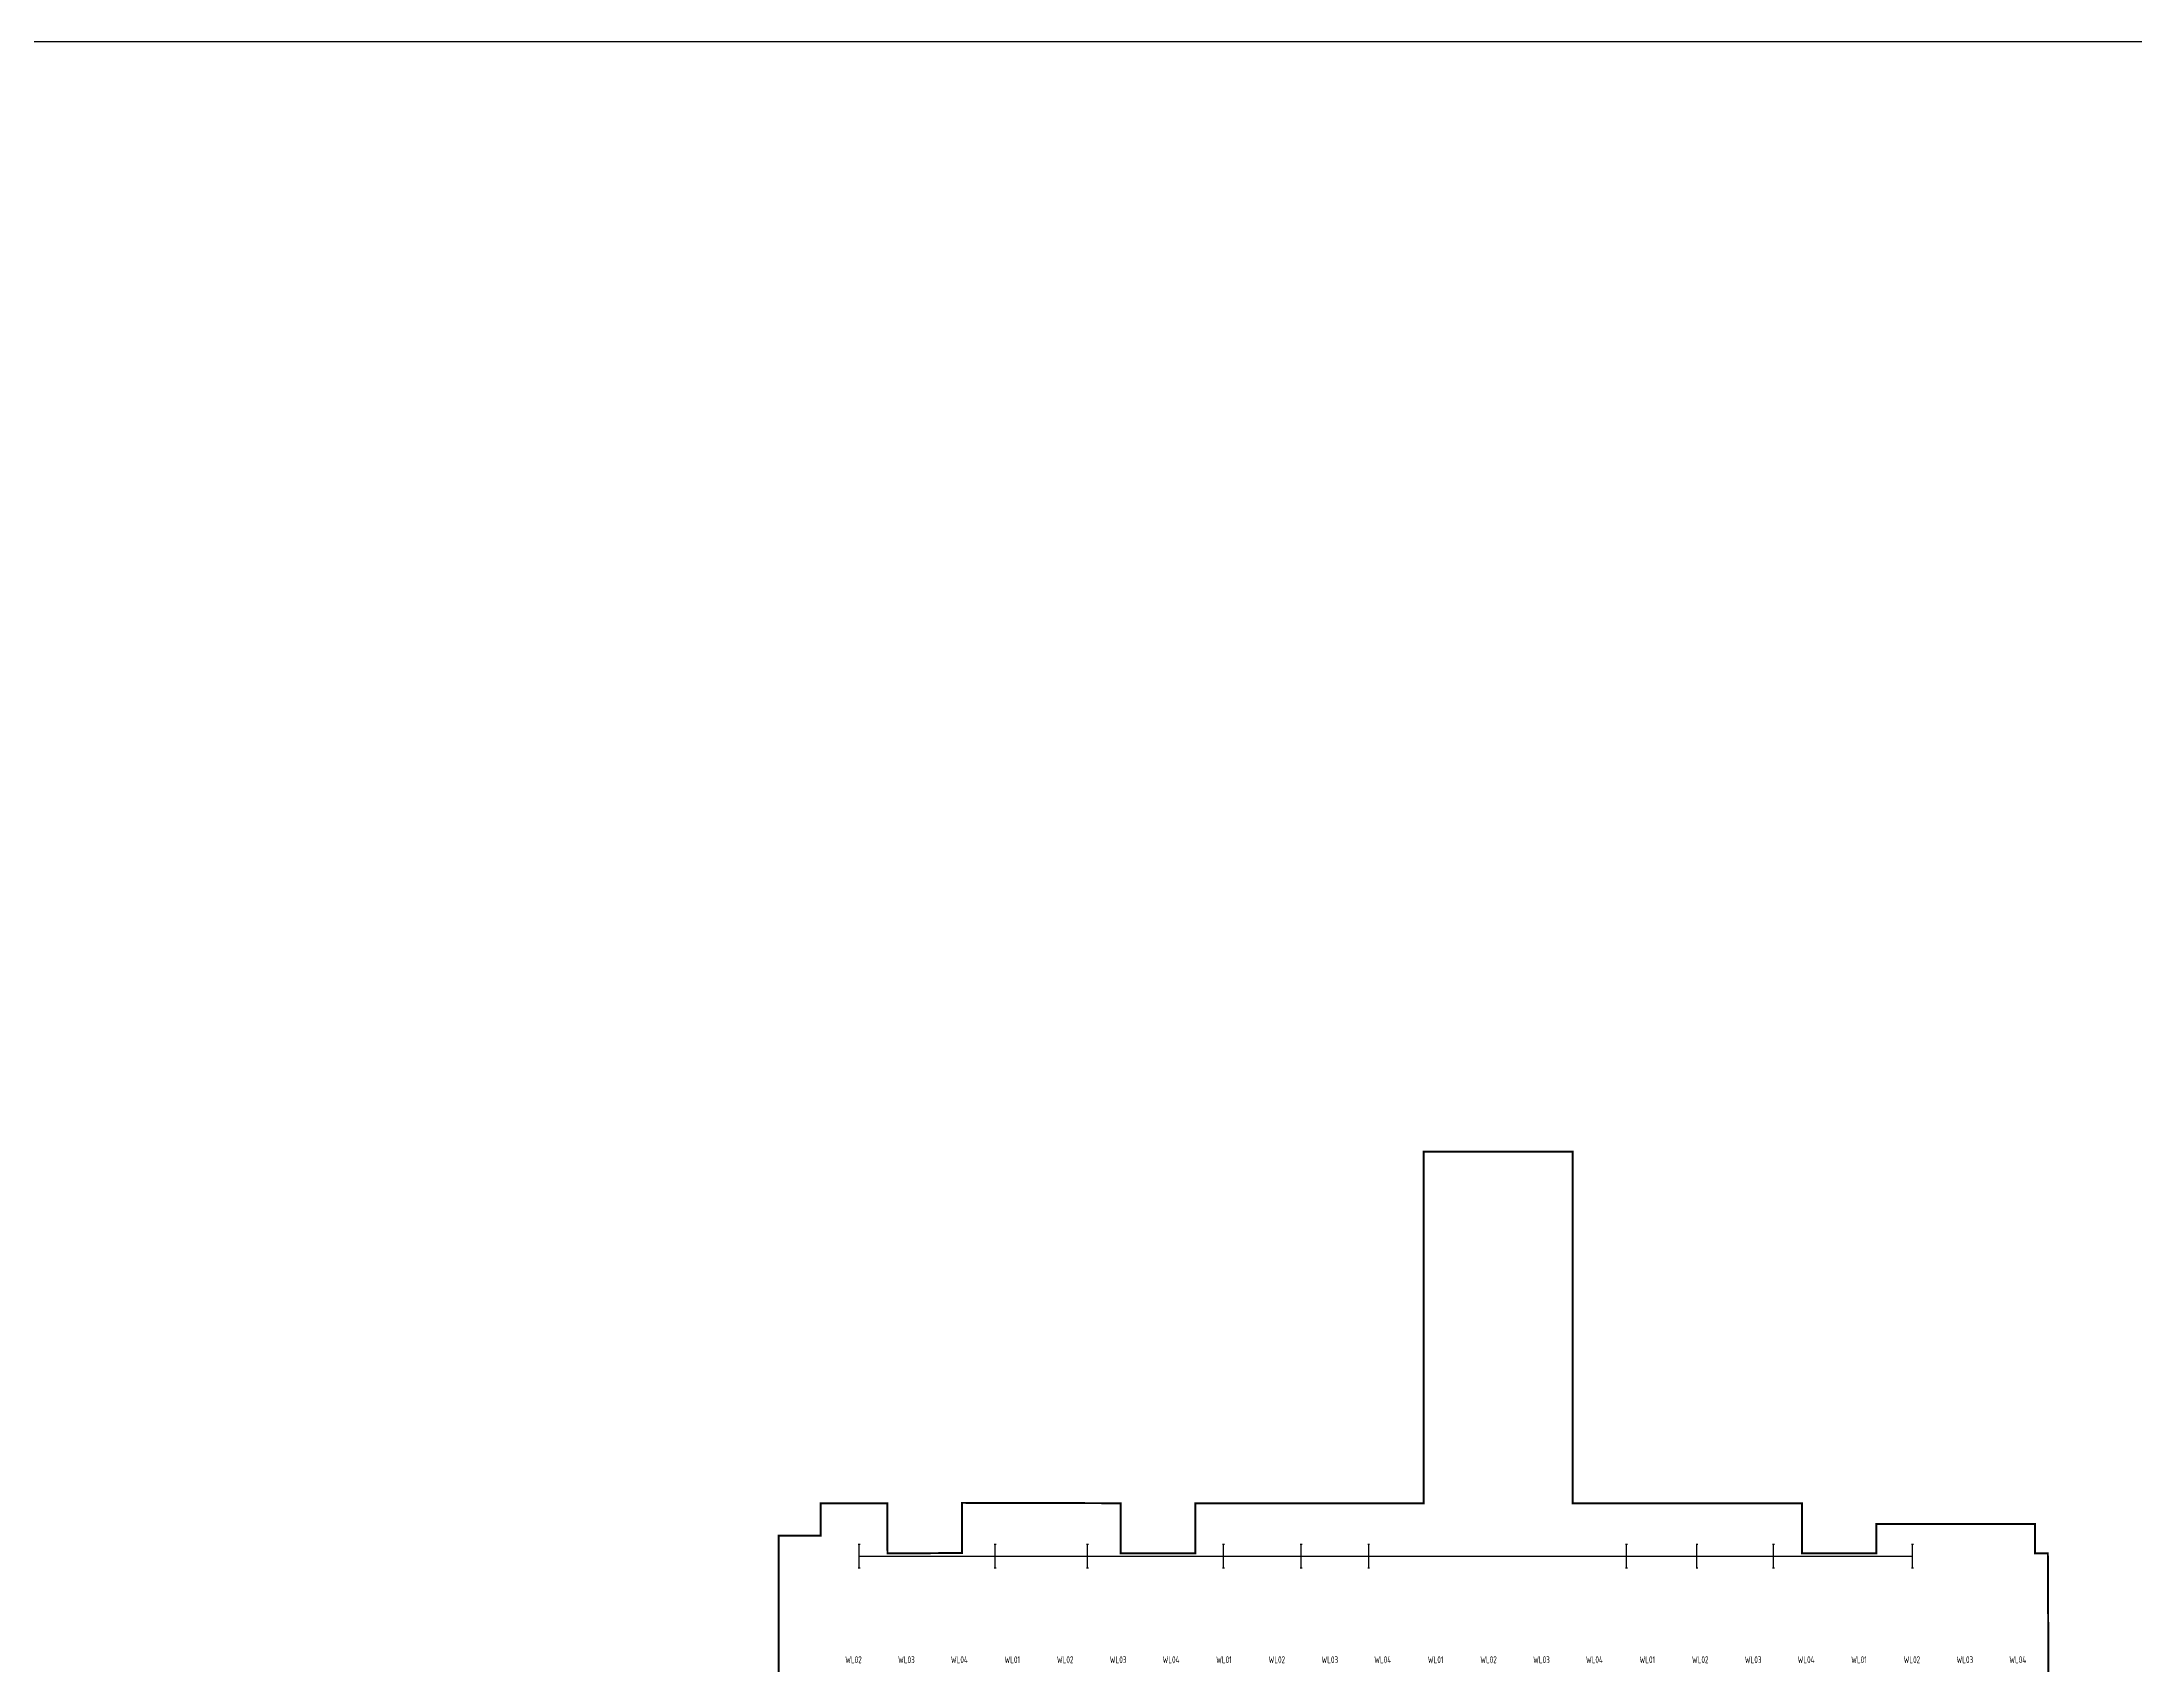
# Model space of a CAD drawing. Header units: millimetres. Extents: x -691095 to 2797013, y -349436 to 2050109.
# Drawn here: x 1241813 to 1348561, y 1617230 to 1700000 of the extents above; entities that cross this region are included whole.
import ezdxf
from ezdxf.enums import TextEntityAlignment as Align

# ---------------------------------------------------------------- set-up
doc = ezdxf.new("R2010")
doc.units = ezdxf.units.MM
doc.header["$LTSCALE"] = 1000
doc.layers.add('C-XREF-SLCT', color=7, linetype='Continuous', plot=False)
for name, color, linetype in [('E-LITE-LITE', 3, 'Continuous'), ('E-LITE-WIRE', 4, 'Continuous'), ('E-UNIV-NOTE', 6, 'Continuous'), ('防火分区', 2, 'Continuous')]:
    doc.layers.add(name, color=color, linetype=linetype)
doc.styles.add('Acs', font='Stfangso_1.ttf', dxfattribs={"width": 0.7})
doc.styles.add('TH-STYLE3', font='tssdeng.shx', dxfattribs={"width": 0.65, "bigfont": 'tssdchn.shx'})

# ---------------------------------------------------------------- blocks, each defined once
blk = doc.blocks.new('AcsAcadShareArea')
blk.add_lwpolyline([(0, 0), (118900, 0), (118900, 85000), (0, 85000)], close=True)
at = {"style": 'Acs', "width": 0.8}
blk.add_attdef('唯一编号', (7537.4, 860.8), '', height=1000, dxfattribs=at)
blk = doc.blocks.new('E-BL001-1')
for p, q in [((-6, -0.5), (-6, 0.5)), ((-6, 0), (6, 0)), ((6, -0.5), (6, 0.5))]:
    blk.add_line(p, q)

msp = doc.modelspace()

# ---------------------------------------------------------------- linework, layer by layer
at = {"layer": 'E-LITE-WIRE'}
msp.add_line((1337257.30802, 1622727.69546), (1283507.30802, 1622727.69546), dxfattribs=at)
at = {"layer": '防火分区', "const_width": 100}
msp.add_lwpolyline([(1279407.30817, 1614679.81282), (1279407.3079, 1623791.93296), (1281544.9702, 1623779.81282), (1281544.9702, 1625439.92939), (1284944.9702, 1625439.92939), (1284957.30803, 1622879.81282), (1288757.30807, 1622899.75454), (1288757.30807, 1625459.8711), (1296857.30831, 1625439.92939), (1296857.30769, 1622879.81304), (1300657.30772, 1622879.81304), (1300657.30835, 1625439.92939), (1312307.308, 1625439.92939), (1312307.308, 1643379.81282), (1319907.308, 1643379.81282), (1319907.44289, 1625439.92939), (1324193.84821, 1625439.92931), (1324193.84799, 1625439.92939), (1331607.308, 1625439.92939), (1331607.308, 1622880.38771), (1335407.30737, 1622879.23793), (1335407.30737, 1624379.81326), (1343507.3085, 1624379.81326), (1343507.308, 1622879.81282), (1344157.308, 1622879.81282), (1344307.308, 1593079.81282)], dxfattribs=at)

# ---------------------------------------------------------------- block references
at = {"layer": 'C-XREF-SLCT', "xscale": 20, "yscale": 20, "zscale": 20}
msp.add_blockref('AcsAcadShareArea', (0, 0), dxfattribs=at)
at = {"layer": 'E-LITE-LITE', "xscale": 100, "yscale": 100, "zscale": 100, "rotation": 90}
for p in [(1283507.19184, 1622729.52457), (1290457.19182, 1622729.52457), (1295157.19182, 1622729.52457), (1302107.19182, 1622729.52457), (1306057.19184, 1622729.52457), (1309507.19184, 1622729.52457), (1322657.19161, 1622729.52457), (1326257.19182, 1622729.52457), (1330157.19184, 1622729.52457), (1337257.19183, 1622729.52457)]:
    msp.add_blockref('E-BL001-1', p, dxfattribs=at)

# ---------------------------------------------------------------- texts
at = {"layer": 'E-UNIV-NOTE', "color": 6, "style": 'TH-STYLE3', "width": 0.65}
for s, p in [('WL02', (1283222.53116, 1617454.81282)), ('WL02', (1283222.53116, 1617454.81282)), ('WL02', (1283222.53116, 1617454.81282)), ('WL02', (1283222.53116, 1617454.81282)), ('WL02', (1283222.53116, 1617454.81282)), ('WL03', (1285922.53116, 1617454.81282)), ('WL03', (1285922.53116, 1617454.81282)), ('WL03', (1285922.53116, 1617454.81282)), ('WL03', (1285922.53116, 1617454.81282)), ('WL03', (1285922.53116, 1617454.81282)), ('WL04', (1288622.53116, 1617454.81282)), ('WL04', (1288622.53116, 1617454.81282)), ('WL04', (1288622.53116, 1617454.81282)), ('WL04', (1288622.53116, 1617454.81282)), ('WL04', (1288622.53116, 1617454.81282)), ('WL01', (1291322.53116, 1617454.81282)), ('WL01', (1291322.53116, 1617454.81282)), ('WL01', (1291322.53116, 1617454.81282)), ('WL01', (1291322.53116, 1617454.81282)), ('WL01', (1291322.53116, 1617454.81282)), ('WL02', (1294022.53116, 1617454.81282)), ('WL02', (1294022.53116, 1617454.81282)), ('WL02', (1294022.53116, 1617454.81282)), ('WL02', (1294022.53116, 1617454.81282)), ('WL02', (1294022.53116, 1617454.81282)), ('WL03', (1296722.53116, 1617454.81282)), ('WL03', (1296722.53116, 1617454.81282)), ('WL03', (1296722.53116, 1617454.81282)), ('WL03', (1296722.53116, 1617454.81282)), ('WL03', (1296722.53116, 1617454.81282)), ('WL04', (1299422.53116, 1617454.81282)), ('WL04', (1299422.53116, 1617454.81282)), ('WL04', (1299422.53116, 1617454.81282)), ('WL04', (1299422.53116, 1617454.81282)), ('WL04', (1299422.53116, 1617454.81282)), ('WL01', (1302122.53116, 1617454.81282)), ('WL01', (1302122.53116, 1617454.81282)), ('WL01', (1302122.53116, 1617454.81282)), ('WL01', (1302122.53116, 1617454.81282)), ('WL01', (1302122.53116, 1617454.81282)), ('WL02', (1304822.53116, 1617454.81282)), ('WL02', (1304822.53116, 1617454.81282)), ('WL02', (1304822.53116, 1617454.81282)), ('WL02', (1304822.53116, 1617454.81282)), ('WL02', (1304822.53116, 1617454.81282)), ('WL03', (1307522.53116, 1617454.81282)), ('WL03', (1307522.53116, 1617454.81282)), ('WL03', (1307522.53116, 1617454.81282)), ('WL03', (1307522.53116, 1617454.81282)), ('WL03', (1307522.53116, 1617454.81282)), ('WL04', (1310222.53116, 1617454.81282)), ('WL04', (1310222.53116, 1617454.81282)), ('WL04', (1310222.53116, 1617454.81282)), ('WL04', (1310222.53116, 1617454.81282)), ('WL04', (1310222.53116, 1617454.81282)), ('WL01', (1312922.53116, 1617454.81282)), ('WL01', (1312922.53116, 1617454.81282)), ('WL01', (1312922.53116, 1617454.81282)), ('WL01', (1312922.53116, 1617454.81282)), ('WL01', (1312922.53116, 1617454.81282)), ('WL02', (1315622.53116, 1617454.81282)), ('WL02', (1315622.53116, 1617454.81282)), ('WL02', (1315622.53116, 1617454.81282)), ('WL02', (1315622.53116, 1617454.81282)), ('WL02', (1315622.53116, 1617454.81282)), ('WL03', (1318322.53116, 1617454.81282)), ('WL03', (1318322.53116, 1617454.81282)), ('WL03', (1318322.53116, 1617454.81282)), ('WL03', (1318322.53116, 1617454.81282)), ('WL03', (1318322.53116, 1617454.81282)), ('WL04', (1321022.53116, 1617454.81282)), ('WL04', (1321022.53116, 1617454.81282)), ('WL04', (1321022.53116, 1617454.81282)), ('WL04', (1321022.53116, 1617454.81282)), ('WL04', (1321022.53116, 1617454.81282)), ('WL01', (1323722.53116, 1617454.81282)), ('WL01', (1323722.53116, 1617454.81282)), ('WL01', (1323722.53116, 1617454.81282)), ('WL01', (1323722.53116, 1617454.81282)), ('WL01', (1323722.53116, 1617454.81282)), ('WL02', (1326422.53116, 1617454.81282)), ('WL02', (1326422.53116, 1617454.81282)), ('WL02', (1326422.53116, 1617454.81282)), ('WL02', (1326422.53116, 1617454.81282)), ('WL02', (1326422.53116, 1617454.81282)), ('WL03', (1329122.53116, 1617454.81282)), ('WL03', (1329122.53116, 1617454.81282)), ('WL03', (1329122.53116, 1617454.81282)), ('WL03', (1329122.53116, 1617454.81282)), ('WL03', (1329122.53116, 1617454.81282)), ('WL04', (1331822.53116, 1617454.81282)), ('WL04', (1331822.53116, 1617454.81282)), ('WL04', (1331822.53116, 1617454.81282)), ('WL04', (1331822.53116, 1617454.81282)), ('WL04', (1331822.53116, 1617454.81282)), ('WL01', (1334522.53116, 1617454.81282)), ('WL01', (1334522.53116, 1617454.81282)), ('WL01', (1334522.53116, 1617454.81282)), ('WL01', (1334522.53116, 1617454.81282)), ('WL01', (1334522.53116, 1617454.81282)), ('WL02', (1337222.53116, 1617454.81282)), ('WL02', (1337222.53116, 1617454.81282)), ('WL02', (1337222.53116, 1617454.81282)), ('WL02', (1337222.53116, 1617454.81282)), ('WL02', (1337222.53116, 1617454.81282)), ('WL03', (1339922.53116, 1617454.81282)), ('WL03', (1339922.53116, 1617454.81282)), ('WL03', (1339922.53116, 1617454.81282)), ('WL03', (1339922.53116, 1617454.81282)), ('WL03', (1339922.53116, 1617454.81282)), ('WL04', (1342622.53116, 1617454.81282)), ('WL04', (1342622.53116, 1617454.81282)), ('WL04', (1342622.53116, 1617454.81282)), ('WL04', (1342622.53116, 1617454.81282)), ('WL04', (1342622.53116, 1617454.81282))]:
    msp.add_text(s, height=350, dxfattribs=at).set_placement(p, align=Align.MIDDLE_CENTER)

doc.saveas('drawing.dxf')
